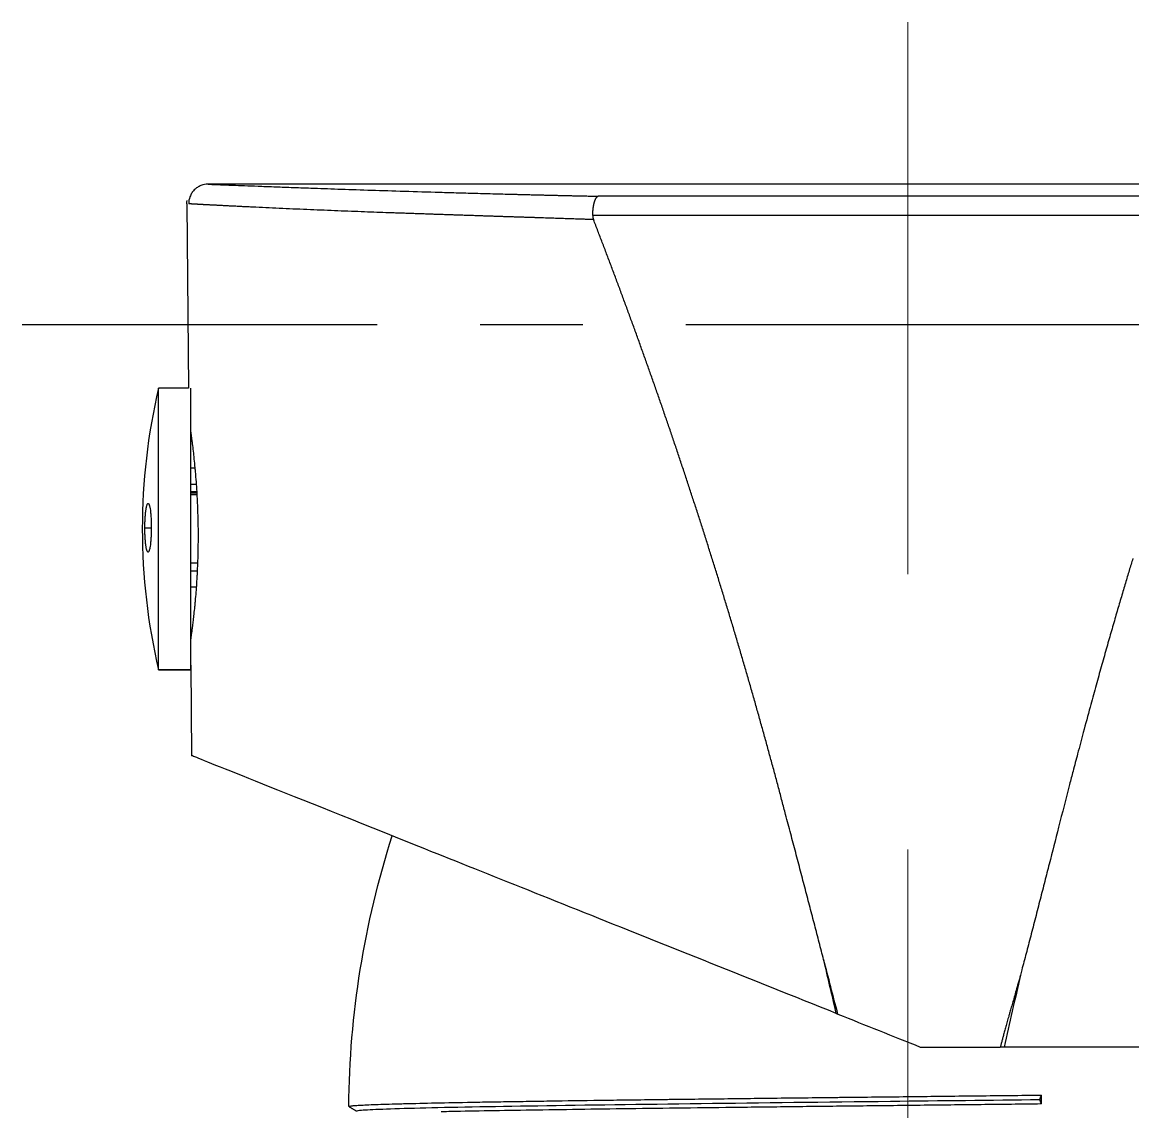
# Model space of a CAD drawing. Extents: x 10319 to 11160, y -16029 to -15435.
# Drawn here: x 10456.67 to 10490.97, y -15639.29 to -15605.64 of the extents above; entities that cross this region are included whole.
import ezdxf

# ---------------------------------------------------------------- set-up
doc = ezdxf.new("R2010")
doc.units = 0
doc.header["$MEASUREMENT"] = 0
doc.linetypes.add('CENTER', pattern=[47.5, 22, -8.5, 8.5, -8.5])
doc.linetypes.add('CENTER2', pattern=[28.575, 19.05, -3.175, 3.175, -3.175])
doc.layers.get('0').update_dxf_attribs({"linetype": 'CONTINUOUS'})
doc.layers.add('CENTER', color=1, linetype='CENTER2')

msp = doc.modelspace()

# ---------------------------------------------------------------- linework, layer by layer
at = {"lineweight": -3}
for p, q in [((10506.456, -15610.637), (10462.355, -15610.637)), ((10494.368, -15611.011), (10474.463, -15611.011)), ((10461.761, -15611.242), (10461.81, -15616.937)), ((10460.883, -15625.636), (10460.883, -15616.937)), ((10461.81, -15616.937), (10460.883, -15616.937)), ((10461.883, -15625.636), (10461.883, -15616.937)), ((10462.006, -15619.414), (10461.883, -15619.414)), ((10461.883, -15619.903), (10462.041, -15619.903)), ((10462.057, -15620.143), (10461.883, -15620.143)), ((10462.059, -15620.162), (10461.883, -15620.162)), ((10462.062, -15620.212), (10461.883, -15620.212)), ((10462.063, -15620.231), (10461.883, -15620.231)), ((10460.649, -15621.26), (10460.463, -15621.26)), ((10462.082, -15622.342), (10461.883, -15622.342)), ((10461.883, -15622.584), (10462.075, -15622.584)), ((10461.883, -15623.076), (10462.044, -15623.076)), ((10461.883, -15625.493), (10461.907, -15628.287)), ((10461.883, -15625.636), (10460.883, -15625.636)), ((10460.883, -15625.637), (10461.883, -15625.637)), ((10466.762, -15639.126), (10466.758, -15639.122))]:
    msp.add_line(p, q, dxfattribs=at)
at = {"lineweight": -3, "extrusion": (0, 0, -1)}
msp.add_arc((-10495.114, -15639.387), 28.357, 0.5348, 17.7026, dxfattribs=at)
at = {"lineweight": -3}
for centre, major_axis, ratio, start_param, end_param in [((10479.553, -15621.287), (19.17, 0), 0.999887, 2.912682, 3.141593), ((10479.553, -15621.287), (-19.17, 0), 0.999887, 0, 0.228911), ((10308.842, -15675.849), (43.598, -172.789), 0.99574, 1.54879, 1.558383), ((10482.137, -15639.387), (0, -28.357), 0.212007, 1.582827, 1.592527)]:
    msp.add_ellipse(centre, major_axis=major_axis, ratio=ratio, start_param=start_param, end_param=end_param, dxfattribs=at)
for points, knots in [([(10462.42, -15610.639), (10462.34, -15610.639), (10462.225, -15610.66), (10462.083, -15610.734), (10461.985, -15610.814), (10461.907, -15610.912), (10461.835, -15611.056), (10461.815, -15611.171), (10461.816, -15611.25)], [0, 0, 0, 0, 0.239274, 0.368404, 0.500176, 0.631917, 0.760967, 1, 1, 1, 1]), ([(10462.414, -15610.639), (10462.415, -15610.639), (10462.417, -15610.639), (10462.421, -15610.639), (10462.427, -15610.639), (10462.432, -15610.64), (10462.438, -15610.64), (10462.444, -15610.64), (10462.45, -15610.64), (10462.457, -15610.641), (10462.463, -15610.641), (10462.47, -15610.641), (10462.477, -15610.642), (10462.485, -15610.642), (10462.492, -15610.642), (10462.5, -15610.642), (10462.508, -15610.643), (10462.516, -15610.643), (10462.525, -15610.643), (10462.534, -15610.644), (10462.543, -15610.644), (10462.552, -15610.645), (10462.561, -15610.645), (10462.571, -15610.645), (10462.581, -15610.646), (10462.591, -15610.646), (10462.601, -15610.647), (10462.611, -15610.647), (10462.622, -15610.647), (10462.633, -15610.648), (10462.644, -15610.648), (10462.656, -15610.649), (10462.668, -15610.649), (10462.679, -15610.65), (10462.692, -15610.65), (10462.704, -15610.651), (10462.716, -15610.651), (10462.729, -15610.652), (10462.742, -15610.652), (10462.755, -15610.653), (10462.769, -15610.653), (10462.783, -15610.654), (10462.797, -15610.654), (10462.811, -15610.655), (10462.825, -15610.655), (10462.84, -15610.656), (10462.855, -15610.657), (10462.87, -15610.657), (10462.885, -15610.658), (10462.9, -15610.658), (10462.916, -15610.659), (10462.932, -15610.66), (10462.948, -15610.66), (10462.965, -15610.661), (10462.981, -15610.662), (10462.998, -15610.662), (10463.015, -15610.663), (10463.033, -15610.664), (10463.05, -15610.664), (10463.068, -15610.665), (10463.086, -15610.666), (10463.104, -15610.666), (10463.123, -15610.667), (10463.141, -15610.668), (10463.16, -15610.669), (10463.281, -15610.673), (10463.527, -15610.683), (10463.948, -15610.699), (10464.43, -15610.717), (10464.975, -15610.737), (10465.63, -15610.761), (10466.41, -15610.788), (10467.331, -15610.819), (10468.335, -15610.851), (10469.24, -15610.878), (10470.002, -15610.9), (10470.594, -15610.917), (10471.201, -15610.933), (10471.657, -15610.945), (10471.95, -15610.952), (10472.074, -15610.956), (10472.198, -15610.959), (10472.324, -15610.962), (10472.45, -15610.965), (10472.578, -15610.968), (10472.706, -15610.971), (10472.835, -15610.974), (10472.966, -15610.977), (10473.097, -15610.98), (10473.229, -15610.984), (10473.362, -15610.987), (10473.497, -15610.99), (10473.632, -15610.993), (10473.768, -15610.996), (10473.905, -15610.999), (10474.043, -15611.002), (10474.182, -15611.005), (10474.322, -15611.008), (10474.416, -15611.01), (10474.463, -15611.011)], [0, 0, 0, 0, 0.001408, 0.004546, 0.007685, 0.010822, 0.013959, 0.017096, 0.020232, 0.023367, 0.026502, 0.029636, 0.03277, 0.035903, 0.039036, 0.042169, 0.045301, 0.048433, 0.051565, 0.054697, 0.057828, 0.060959, 0.06409, 0.06722, 0.070351, 0.073482, 0.076612, 0.079742, 0.082873, 0.086003, 0.089134, 0.092264, 0.095395, 0.098526, 0.101657, 0.104788, 0.10792, 0.111051, 0.114183, 0.117315, 0.120448, 0.123581, 0.126714, 0.129848, 0.132982, 0.136117, 0.139252, 0.142388, 0.145524, 0.148661, 0.151798, 0.154936, 0.158075, 0.161215, 0.164355, 0.167496, 0.170638, 0.17378, 0.176924, 0.180068, 0.183213, 0.186359, 0.189506, 0.192654, 0.195803, 0.198953, 0.252449, 0.305767, 0.359046, 0.412424, 0.466041, 0.532935, 0.599519, 0.666065, 0.732841, 0.766488, 0.800028, 0.833493, 0.866919, 0.873391, 0.87988, 0.886388, 0.892913, 0.899457, 0.90602, 0.912602, 0.919202, 0.925823, 0.932463, 0.939123, 0.945803, 0.952504, 0.959225, 0.965967, 0.97273, 0.979515, 0.986322, 0.99315, 1, 1, 1, 1]), ([(10474.293, -15611.61), (10474.293, -15611.606), (10474.293, -15611.598), (10474.293, -15611.586), (10474.294, -15611.574), (10474.294, -15611.562), (10474.294, -15611.549), (10474.295, -15611.537), (10474.295, -15611.525), (10474.296, -15611.512), (10474.297, -15611.5), (10474.298, -15611.488), (10474.299, -15611.475), (10474.299, -15611.463), (10474.301, -15611.45), (10474.302, -15611.438), (10474.303, -15611.426), (10474.304, -15611.413), (10474.306, -15611.401), (10474.307, -15611.389), (10474.309, -15611.376), (10474.31, -15611.364), (10474.312, -15611.352), (10474.314, -15611.34), (10474.316, -15611.329), (10474.318, -15611.317), (10474.32, -15611.305), (10474.322, -15611.294), (10474.324, -15611.282), (10474.326, -15611.271), (10474.329, -15611.26), (10474.331, -15611.249), (10474.333, -15611.239), (10474.336, -15611.228), (10474.339, -15611.218), (10474.341, -15611.208), (10474.344, -15611.198), (10474.347, -15611.188), (10474.35, -15611.177), (10474.353, -15611.167), (10474.357, -15611.156), (10474.361, -15611.145), (10474.365, -15611.134), (10474.369, -15611.124), (10474.373, -15611.113), (10474.378, -15611.102), (10474.383, -15611.092), (10474.388, -15611.082), (10474.394, -15611.073), (10474.399, -15611.064), (10474.405, -15611.055), (10474.411, -15611.047), (10474.418, -15611.04), (10474.424, -15611.033), (10474.43, -15611.027), (10474.437, -15611.022), (10474.444, -15611.018), (10474.45, -15611.015), (10474.457, -15611.012), (10474.461, -15611.012), (10474.463, -15611.011)], [0, 0, 0, 0, 0.012764, 0.025613, 0.038546, 0.051561, 0.064659, 0.077839, 0.091102, 0.104447, 0.117876, 0.13139, 0.144988, 0.158669, 0.172428, 0.186262, 0.200166, 0.214137, 0.22817, 0.242262, 0.256408, 0.270605, 0.284848, 0.299135, 0.313462, 0.327825, 0.342221, 0.356647, 0.371101, 0.385579, 0.400079, 0.4146, 0.429139, 0.443696, 0.458268, 0.472854, 0.487452, 0.50302, 0.51932, 0.536344, 0.554085, 0.572531, 0.591669, 0.611483, 0.631954, 0.653061, 0.67478, 0.697081, 0.719933, 0.743303, 0.767167, 0.791509, 0.816307, 0.841538, 0.867172, 0.893176, 0.919511, 0.946129, 0.972979, 1, 1, 1, 1]), ([(10474.316, -15611.733), (10474.294, -15611.733), (10474.249, -15611.731), (10474.181, -15611.729), (10474.11, -15611.727), (10474.036, -15611.724), (10473.959, -15611.722), (10473.879, -15611.719), (10473.797, -15611.716), (10473.712, -15611.713), (10473.624, -15611.711), (10473.534, -15611.708), (10473.441, -15611.705), (10473.345, -15611.701), (10473.247, -15611.698), (10473.146, -15611.695), (10473.043, -15611.691), (10472.937, -15611.688), (10472.829, -15611.684), (10472.718, -15611.681), (10472.605, -15611.677), (10472.49, -15611.673), (10472.372, -15611.669), (10472.252, -15611.665), (10472.129, -15611.661), (10472.005, -15611.657), (10471.878, -15611.653), (10471.749, -15611.649), (10471.618, -15611.645), (10471.485, -15611.64), (10471.35, -15611.636), (10471.213, -15611.631), (10471.074, -15611.627), (10470.934, -15611.622), (10470.791, -15611.617), (10470.647, -15611.612), (10470.501, -15611.607), (10470.354, -15611.603), (10470.205, -15611.598), (10470.054, -15611.593), (10469.902, -15611.587), (10469.749, -15611.582), (10469.594, -15611.577), (10469.439, -15611.572), (10469.282, -15611.566), (10469.124, -15611.561), (10468.965, -15611.556), (10468.805, -15611.55), (10468.645, -15611.545), (10468.483, -15611.539), (10468.321, -15611.534), (10468.158, -15611.528), (10467.925, -15611.52), (10467.617, -15611.509), (10467.23, -15611.495), (10466.828, -15611.48), (10466.414, -15611.463), (10465.991, -15611.446), (10465.563, -15611.429), (10465.133, -15611.41), (10464.707, -15611.392), (10464.288, -15611.372), (10463.994, -15611.358), (10463.809, -15611.349), (10463.726, -15611.345), (10463.646, -15611.341), (10463.567, -15611.337), (10463.491, -15611.334), (10463.416, -15611.33), (10463.344, -15611.326), (10463.273, -15611.323), (10463.205, -15611.319), (10463.138, -15611.316), (10463.073, -15611.313), (10463.01, -15611.31), (10462.949, -15611.306), (10462.89, -15611.303), (10462.833, -15611.301), (10462.777, -15611.298), (10462.723, -15611.295), (10462.671, -15611.292), (10462.621, -15611.29), (10462.572, -15611.287), (10462.525, -15611.285), (10462.48, -15611.282), (10462.436, -15611.28), (10462.394, -15611.278), (10462.353, -15611.276), (10462.314, -15611.274), (10462.277, -15611.272), (10462.241, -15611.27), (10462.207, -15611.268), (10462.174, -15611.266), (10462.142, -15611.264), (10462.112, -15611.263), (10462.084, -15611.261), (10462.056, -15611.26), (10462.031, -15611.258), (10462.006, -15611.257), (10461.983, -15611.255), (10461.961, -15611.254), (10461.94, -15611.253), (10461.921, -15611.252), (10461.903, -15611.251), (10461.886, -15611.25), (10461.87, -15611.249), (10461.855, -15611.248), (10461.842, -15611.247), (10461.829, -15611.246), (10461.821, -15611.246), (10461.817, -15611.246), (10461.816, -15611.246)], [0, 0, 0, 0, 0.003062, 0.006262, 0.009601, 0.013078, 0.016693, 0.020447, 0.02434, 0.028371, 0.03254, 0.036848, 0.041294, 0.045879, 0.050602, 0.055463, 0.060463, 0.065601, 0.070878, 0.076293, 0.081846, 0.087538, 0.093368, 0.099337, 0.105444, 0.111689, 0.118072, 0.124594, 0.131254, 0.138052, 0.144989, 0.152064, 0.159277, 0.166629, 0.174119, 0.181747, 0.189513, 0.197417, 0.20546, 0.213641, 0.221961, 0.230418, 0.239014, 0.247748, 0.25662, 0.265631, 0.274779, 0.284067, 0.293492, 0.303056, 0.312758, 0.322598, 0.332576, 0.355539, 0.380312, 0.406893, 0.435282, 0.465478, 0.497481, 0.53129, 0.566905, 0.604326, 0.64355, 0.652162, 0.660729, 0.669249, 0.677724, 0.686152, 0.694535, 0.702871, 0.711162, 0.719407, 0.727605, 0.735758, 0.743865, 0.751926, 0.759941, 0.76791, 0.775834, 0.783711, 0.791543, 0.799329, 0.807069, 0.814764, 0.822412, 0.830015, 0.837572, 0.845084, 0.85255, 0.85997, 0.867344, 0.874672, 0.881955, 0.889193, 0.896384, 0.90353, 0.91063, 0.917684, 0.924693, 0.931656, 0.938574, 0.945445, 0.952272, 0.959052, 0.965787, 0.972476, 0.97912, 0.985717, 0.99227, 0.998776, 1, 1, 1, 1]), ([(10474.294, -15611.61), (10474.293, -15611.631), (10474.295, -15611.652), (10474.303, -15611.693), (10474.309, -15611.713), (10474.316, -15611.733)], [0, 0, 0, 0, 0.5, 0.5, 1, 1, 1, 1]), ([(10480.249, -15630.108), (10480.231, -15630.039), (10480.195, -15629.901), (10480.141, -15629.695), (10480.086, -15629.488), (10480.032, -15629.283), (10479.977, -15629.077), (10479.922, -15628.872), (10479.867, -15628.667), (10479.811, -15628.463), (10479.756, -15628.259), (10479.7, -15628.055), (10479.644, -15627.851), (10479.588, -15627.648), (10479.531, -15627.445), (10479.475, -15627.243), (10479.418, -15627.04), (10479.361, -15626.838), (10479.304, -15626.637), (10479.247, -15626.435), (10479.19, -15626.234), (10479.132, -15626.034), (10479.074, -15625.833), (10479.016, -15625.633), (10478.958, -15625.434), (10478.9, -15625.234), (10478.841, -15625.035), (10478.783, -15624.837), (10478.724, -15624.638), (10478.665, -15624.44), (10478.606, -15624.242), (10478.546, -15624.045), (10478.487, -15623.848), (10478.427, -15623.651), (10478.367, -15623.455), (10478.307, -15623.258), (10478.247, -15623.063), (10478.187, -15622.867), (10478.127, -15622.672), (10478.066, -15622.477), (10478.005, -15622.282), (10477.944, -15622.088), (10477.883, -15621.894), (10477.822, -15621.701), (10477.761, -15621.508), (10477.699, -15621.315), (10477.637, -15621.122), (10477.575, -15620.93), (10477.513, -15620.738), (10477.451, -15620.546), (10477.389, -15620.355), (10477.327, -15620.164), (10477.264, -15619.973), (10477.201, -15619.783), (10477.138, -15619.593), (10477.075, -15619.404), (10477.012, -15619.214), (10476.949, -15619.025), (10476.886, -15618.837), (10476.822, -15618.648), (10476.758, -15618.46), (10476.695, -15618.273), (10476.631, -15618.085), (10476.567, -15617.898), (10476.502, -15617.711), (10476.438, -15617.525), (10476.373, -15617.339), (10476.309, -15617.153), (10476.244, -15616.968), (10476.179, -15616.783), (10476.114, -15616.598), (10476.049, -15616.414), (10475.984, -15616.229), (10475.919, -15616.046), (10475.853, -15615.862), (10475.787, -15615.679), (10475.722, -15615.496), (10475.656, -15615.314), (10475.59, -15615.132), (10475.524, -15614.95), (10475.458, -15614.768), (10475.391, -15614.587), (10475.325, -15614.406), (10475.258, -15614.226), (10475.192, -15614.046), (10475.125, -15613.866), (10475.058, -15613.686), (10474.991, -15613.507), (10474.924, -15613.328), (10474.857, -15613.15), (10474.79, -15612.972), (10474.722, -15612.794), (10474.655, -15612.616), (10474.587, -15612.439), (10474.52, -15612.262), (10474.452, -15612.086), (10474.384, -15611.909), (10474.338, -15611.792), (10474.316, -15611.733)], [0, 0, 0, 0, 0.01106, 0.022107, 0.033141, 0.044161, 0.055168, 0.066161, 0.077142, 0.088108, 0.099062, 0.110002, 0.120929, 0.131842, 0.142743, 0.153629, 0.164502, 0.175362, 0.186209, 0.197042, 0.207861, 0.218667, 0.22946, 0.240239, 0.251005, 0.261757, 0.272496, 0.283222, 0.293933, 0.304632, 0.315316, 0.325988, 0.336645, 0.34729, 0.35792, 0.368537, 0.379141, 0.389731, 0.400307, 0.41087, 0.421419, 0.431955, 0.442477, 0.452985, 0.46348, 0.473961, 0.484429, 0.494882, 0.505322, 0.515749, 0.526162, 0.536561, 0.546946, 0.557318, 0.567676, 0.578021, 0.588351, 0.598668, 0.608971, 0.619261, 0.629536, 0.639798, 0.650046, 0.660281, 0.670501, 0.680708, 0.690901, 0.70108, 0.711246, 0.721397, 0.731535, 0.741659, 0.751769, 0.761865, 0.771948, 0.782016, 0.792071, 0.802111, 0.812138, 0.822151, 0.83215, 0.842135, 0.852107, 0.862064, 0.872007, 0.881937, 0.891852, 0.901754, 0.911641, 0.921515, 0.931375, 0.94122, 0.951052, 0.96087, 0.970673, 0.980463, 0.990238, 1, 1, 1, 1]), ([(10461.879, -15618.299), (10461.886, -15618.349), (10461.893, -15618.402), (10461.904, -15618.49), (10461.911, -15618.538), (10461.917, -15618.589), (10461.921, -15618.623), (10461.924, -15618.641), (10461.935, -15618.73), (10461.952, -15618.879), (10461.979, -15619.124), (10461.997, -15619.303), (10462.01, -15619.442), (10462.014, -15619.489), (10462.022, -15619.585), (10462.026, -15619.633), (10462.038, -15619.78), (10462.053, -15619.98), (10462.066, -15620.189), (10462.074, -15620.349), (10462.077, -15620.402), (10462.081, -15620.484), (10462.082, -15620.511), (10462.084, -15620.566), (10462.09, -15620.703), (10462.098, -15620.95), (10462.102, -15621.172), (10462.104, -15621.394), (10462.104, -15621.505), (10462.104, -15621.645), (10462.104, -15621.673), (10462.103, -15621.728), (10462.102, -15621.812), (10462.101, -15621.894), (10462.098, -15622.058), (10462.092, -15622.273), (10462.083, -15622.482), (10462.076, -15622.637), (10462.073, -15622.688), (10462.067, -15622.789), (10462.064, -15622.839), (10462.055, -15622.987), (10462.042, -15623.177), (10462.028, -15623.355), (10462.016, -15623.484), (10462.011, -15623.547), (10462.005, -15623.609), (10462.001, -15623.649), (10461.999, -15623.669), (10461.989, -15623.768), (10461.981, -15623.843), (10461.966, -15623.984), (10461.951, -15624.116), (10461.937, -15624.23), (10461.929, -15624.296), (10461.927, -15624.309), (10461.924, -15624.334), (10461.922, -15624.347), (10461.918, -15624.383), (10461.915, -15624.405), (10461.906, -15624.47), (10461.896, -15624.544), (10461.889, -15624.599), (10461.884, -15624.631), (10461.883, -15624.641), (10461.88, -15624.658), (10461.879, -15624.665), (10461.877, -15624.681), (10461.876, -15624.687), (10461.876, -15624.687)], [0, 0, 0, 0, 0.034606, 0.034606, 0.053171, 0.062454, 0.062454, 0.071736, 0.071736, 0.108867, 0.145997, 0.183128, 0.183128, 0.201693, 0.201693, 0.220258, 0.220258, 0.257389, 0.29452, 0.29452, 0.313085, 0.313085, 0.322367, 0.322367, 0.33165, 0.368781, 0.405911, 0.405911, 0.443042, 0.443042, 0.452324, 0.452324, 0.461607, 0.480172, 0.480172, 0.517303, 0.554433, 0.554433, 0.572999, 0.572999, 0.591564, 0.591564, 0.628695, 0.665825, 0.665825, 0.68439, 0.693673, 0.693673, 0.702956, 0.702956, 0.740086, 0.740086, 0.777217, 0.814347, 0.814347, 0.82363, 0.82363, 0.832913, 0.832913, 0.851478, 0.851478, 0.888608, 0.925739, 0.925739, 0.944304, 0.944304, 0.96287, 0.96287, 1, 1, 1, 1]), ([(10460.463, -15621.26), (10460.463, -15621.211), (10460.464, -15621.162), (10460.466, -15621.089), (10460.466, -15621.065), (10460.468, -15621.03), (10460.468, -15621.018), (10460.469, -15620.994), (10460.47, -15620.983), (10460.473, -15620.926), (10460.476, -15620.882), (10460.481, -15620.831), (10460.481, -15620.82), (10460.483, -15620.8), (10460.484, -15620.791), (10460.487, -15620.762), (10460.49, -15620.743), (10460.496, -15620.691), (10460.501, -15620.659), (10460.508, -15620.624), (10460.51, -15620.617), (10460.512, -15620.605), (10460.517, -15620.586), (10460.524, -15620.559), (10460.53, -15620.542), (10460.534, -15620.531), (10460.536, -15620.528), (10460.539, -15620.521), (10460.541, -15620.518), (10460.549, -15620.505), (10460.555, -15620.5), (10460.565, -15620.499), (10460.568, -15620.5), (10460.573, -15620.503), (10460.574, -15620.504), (10460.577, -15620.507), (10460.579, -15620.509), (10460.587, -15620.52), (10460.593, -15620.533), (10460.601, -15620.556), (10460.602, -15620.561), (10460.605, -15620.571), (10460.606, -15620.576), (10460.611, -15620.593), (10460.614, -15620.605), (10460.622, -15620.645), (10460.627, -15620.675), (10460.634, -15620.727), (10460.636, -15620.745), (10460.64, -15620.782), (10460.644, -15620.821), (10460.647, -15620.862), (10460.65, -15620.905), (10460.652, -15620.928), (10460.655, -15620.996), (10460.657, -15621.042), (10460.659, -15621.114), (10460.66, -15621.139), (10460.66, -15621.188), (10460.66, -15621.213), (10460.66, -15621.238)], [0, 0, 0, 0, 0.0625, 0.0625, 0.09375, 0.09375, 0.109375, 0.109375, 0.125, 0.125, 0.1875, 0.1875, 0.203125, 0.203125, 0.21875, 0.21875, 0.25, 0.25, 0.3125, 0.3125, 0.328125, 0.328125, 0.34375, 0.375, 0.40625, 0.40625, 0.421875, 0.421875, 0.4375, 0.4375, 0.5, 0.5, 0.53125, 0.53125, 0.546875, 0.546875, 0.5625, 0.5625, 0.625, 0.625, 0.640625, 0.640625, 0.65625, 0.65625, 0.6875, 0.6875, 0.75, 0.75, 0.78125, 0.78125, 0.8125, 0.84375, 0.84375, 0.875, 0.875, 0.9375, 0.9375, 0.96875, 0.96875, 1, 1, 1, 1]), ([(10460.66, -15621.238), (10460.66, -15621.288), (10460.66, -15621.337), (10460.658, -15621.409), (10460.657, -15621.433), (10460.656, -15621.469), (10460.655, -15621.48), (10460.654, -15621.504), (10460.653, -15621.516), (10460.65, -15621.573), (10460.647, -15621.616), (10460.643, -15621.668), (10460.642, -15621.678), (10460.64, -15621.698), (10460.639, -15621.708), (10460.636, -15621.737), (10460.634, -15621.755), (10460.627, -15621.808), (10460.622, -15621.839), (10460.615, -15621.874), (10460.614, -15621.881), (10460.611, -15621.894), (10460.607, -15621.912), (10460.599, -15621.939), (10460.593, -15621.956), (10460.589, -15621.967), (10460.587, -15621.971), (10460.584, -15621.977), (10460.582, -15621.98), (10460.574, -15621.993), (10460.568, -15621.998), (10460.558, -15621.999), (10460.555, -15621.999), (10460.55, -15621.996), (10460.549, -15621.994), (10460.545, -15621.991), (10460.544, -15621.989), (10460.536, -15621.978), (10460.53, -15621.965), (10460.522, -15621.942), (10460.521, -15621.938), (10460.518, -15621.928), (10460.517, -15621.922), (10460.512, -15621.905), (10460.51, -15621.893), (10460.502, -15621.854), (10460.497, -15621.823), (10460.49, -15621.772), (10460.487, -15621.754), (10460.483, -15621.716), (10460.48, -15621.678), (10460.476, -15621.636), (10460.473, -15621.593), (10460.472, -15621.571), (10460.468, -15621.503), (10460.466, -15621.456), (10460.464, -15621.384), (10460.464, -15621.36), (10460.463, -15621.31), (10460.463, -15621.285), (10460.463, -15621.26)], [0, 0, 0, 0, 0.0625, 0.0625, 0.09375, 0.09375, 0.109375, 0.109375, 0.125, 0.125, 0.1875, 0.1875, 0.203125, 0.203125, 0.21875, 0.21875, 0.25, 0.25, 0.3125, 0.3125, 0.328125, 0.328125, 0.34375, 0.375, 0.40625, 0.40625, 0.421875, 0.421875, 0.4375, 0.4375, 0.5, 0.5, 0.53125, 0.53125, 0.546875, 0.546875, 0.5625, 0.5625, 0.625, 0.625, 0.640625, 0.640625, 0.65625, 0.65625, 0.6875, 0.6875, 0.75, 0.75, 0.78125, 0.78125, 0.8125, 0.84375, 0.84375, 0.875, 0.875, 0.9375, 0.9375, 0.96875, 0.96875, 1, 1, 1, 1]), ([(10490.97, -15622.203), (10490.952, -15622.263), (10490.915, -15622.385), (10490.859, -15622.571), (10490.801, -15622.764), (10490.741, -15622.964), (10490.68, -15623.17), (10490.617, -15623.384), (10490.552, -15623.604), (10490.485, -15623.832), (10490.417, -15624.066), (10490.348, -15624.307), (10490.276, -15624.555), (10490.203, -15624.81), (10490.129, -15625.072), (10490.053, -15625.341), (10489.976, -15625.617), (10489.897, -15625.899), (10489.817, -15626.189), (10489.735, -15626.486), (10489.609, -15626.947), (10489.452, -15627.53), (10489.277, -15628.191), (10489.136, -15628.727), (10488.939, -15629.483), (10488.693, -15630.439), (10488.485, -15631.259), (10488.388, -15631.639)], [0, 0, 0, 0, 0.019153, 0.039028, 0.059626, 0.080947, 0.10299, 0.125757, 0.149246, 0.173458, 0.198392, 0.224049, 0.25043, 0.277532, 0.305358, 0.333906, 0.363177, 0.393171, 0.423887, 0.455326, 0.487488, 0.570544, 0.640418, 0.697109, 0.740618, 0.879871, 1, 1, 1, 1]), ([(10481.813, -15636.249), (10479.203, -15635.205), (10474.073, -15633.153), (10467.509, -15630.528), (10462.994, -15628.722), (10461.907, -15628.287), (10461.907, -15628.287)], [0, 0, 0, 0, 0.250034, 0.500067, 0.750101, 1, 1, 1, 1]), ([(10481.423, -15634.585), (10481.378, -15634.409), (10481.285, -15634.055), (10481.146, -15633.519), (10481.003, -15632.973), (10480.858, -15632.418), (10480.71, -15631.854), (10480.56, -15631.28), (10480.406, -15630.697), (10480.301, -15630.305), (10480.249, -15630.108)], [0, 0, 0, 0, 0.117598, 0.237295, 0.359099, 0.483017, 0.609058, 0.737229, 0.86754, 1, 1, 1, 1]), ([(10488.388, -15631.639), (10488.366, -15631.727), (10488.32, -15631.906), (10488.251, -15632.175), (10488.181, -15632.449), (10488.11, -15632.727), (10488.037, -15633.009), (10487.964, -15633.295), (10487.891, -15633.579), (10487.818, -15633.859), (10487.747, -15634.131), (10487.677, -15634.395), (10487.609, -15634.652), (10487.564, -15634.82), (10487.542, -15634.903)], [0, 0, 0, 0, 0.081189, 0.16369, 0.247504, 0.33263, 0.41907, 0.506823, 0.59485, 0.680544, 0.763905, 0.844934, 0.923632, 1, 1, 1, 1]), ([(10487.502, -15635.063), (10487.479, -15635.147), (10487.433, -15635.307), (10487.369, -15635.536), (10487.31, -15635.743), (10487.257, -15635.929), (10487.209, -15636.094), (10487.171, -15636.226), (10487.14, -15636.331), (10487.115, -15636.417), (10487.092, -15636.5), (10487.069, -15636.579), (10487.048, -15636.655), (10487.027, -15636.728), (10487.008, -15636.798), (10486.99, -15636.864), (10486.973, -15636.927), (10486.957, -15636.988), (10486.942, -15637.045), (10486.929, -15637.098), (10486.916, -15637.149), (10486.905, -15637.197), (10486.894, -15637.241), (10486.888, -15637.269), (10486.885, -15637.283)], [0, 0, 0, 0, 0.112972, 0.216268, 0.309888, 0.393831, 0.468099, 0.532691, 0.572835, 0.611519, 0.648744, 0.684511, 0.718818, 0.751667, 0.783057, 0.812989, 0.841463, 0.86848, 0.894039, 0.918142, 0.940789, 0.96198, 0.981717, 1, 1, 1, 1]), ([(10487, -15637.287), (10486.962, -15637.287), (10486.923, -15637.287), (10486.881, -15637.287), (10486.878, -15637.287), (10486.875, -15637.287)], [0, 0, 0, 0, 0.925252, 0.925252, 1, 1, 1, 1]), ([(10466.758, -15639.122), (10466.758, -15639.115), (10466.795, -15639.108), (10466.888, -15639.098), (10466.909, -15639.097), (10466.955, -15639.093), (10466.98, -15639.091), (10467.063, -15639.085), (10467.128, -15639.082), (10467.347, -15639.07), (10467.528, -15639.063), (10467.852, -15639.052), (10467.969, -15639.048), (10468.157, -15639.043), (10468.222, -15639.041), (10468.323, -15639.038), (10468.358, -15639.038), (10468.427, -15639.036), (10468.462, -15639.035), (10468.784, -15639.027), (10469.1, -15639.019), (10469.793, -15639.004), (10470.169, -15638.997), (10470.778, -15638.986), (10470.989, -15638.982), (10471.316, -15638.977), (10471.427, -15638.975), (10471.597, -15638.972), (10471.654, -15638.972), (10471.769, -15638.97), (10472.058, -15638.965), (10472.355, -15638.961), (10472.842, -15638.953), (10473.091, -15638.95), (10473.854, -15638.938), (10474.385, -15638.931), (10475.212, -15638.92), (10475.494, -15638.916), (10475.924, -15638.911), (10476.069, -15638.909), (10476.288, -15638.907), (10476.362, -15638.906), (10476.509, -15638.904), (10476.879, -15638.899), (10477.253, -15638.895), (10477.857, -15638.887), (10478.162, -15638.884), (10479.084, -15638.873), (10479.71, -15638.865), (10480.664, -15638.854), (10480.985, -15638.851), (10481.47, -15638.845), (10481.714, -15638.842), (10481.959, -15638.84), (10482.123, -15638.838), (10482.205, -15638.837), (10482.615, -15638.833), (10482.942, -15638.829), (10483.597, -15638.822), (10483.923, -15638.818), (10484.902, -15638.807), (10485.553, -15638.799), (10486.853, -15638.785), (10487.501, -15638.778), (10488.147, -15638.77)], [0, 0, 0, 0, 0.0625, 0.0625, 0.078125, 0.078125, 0.09375, 0.09375, 0.125, 0.125, 0.1875, 0.1875, 0.21875, 0.21875, 0.234375, 0.234375, 0.242187, 0.242187, 0.25, 0.25, 0.3125, 0.3125, 0.375, 0.375, 0.40625, 0.40625, 0.421875, 0.421875, 0.429687, 0.429687, 0.4375, 0.46875, 0.46875, 0.5, 0.5, 0.5625, 0.5625, 0.59375, 0.59375, 0.609375, 0.609375, 0.617187, 0.617187, 0.625, 0.65625, 0.65625, 0.6875, 0.6875, 0.75, 0.75, 0.78125, 0.78125, 0.796875, 0.804688, 0.804688, 0.8125, 0.8125, 0.84375, 0.84375, 0.875, 0.875, 0.9375, 0.9375, 1, 1, 1, 1]), ([(10467.003, -15639.258), (10467.015, -15639.25), (10467.216, -15639.22), (10468.647, -15639.166), (10472.361, -15639.098), (10477.506, -15639.029), (10483.011, -15638.965), (10486.586, -15638.924), (10488.097, -15638.907)], [0, 0, 0, 0, 0.064506, 0.260659, 0.456811, 0.652964, 0.849116, 1, 1, 1, 1]), ([(10488.148, -15639.046), (10487.534, -15639.053), (10486.913, -15639.06), (10485.664, -15639.074), (10485.035, -15639.081), (10483.779, -15639.096), (10483.15, -15639.103), (10481.901, -15639.117), (10481.28, -15639.124), (10480.052, -15639.138), (10479.445, -15639.145), (10478.252, -15639.159), (10477.666, -15639.167), (10476.522, -15639.181), (10475.964, -15639.188), (10474.882, -15639.202), (10474.359, -15639.209), (10473.351, -15639.223), (10472.868, -15639.231), (10471.946, -15639.245), (10471.508, -15639.252), (10470.683, -15639.266), (10470.295, -15639.273), (10469.826, -15639.282), (10469.719, -15639.285), (10469.614, -15639.287)], [0, 0, 0, 0, 0.088458, 0.088458, 0.176917, 0.176917, 0.265375, 0.265375, 0.353834, 0.353834, 0.442292, 0.442292, 0.53075, 0.53075, 0.619209, 0.619209, 0.707667, 0.707667, 0.796126, 0.796126, 0.884584, 0.884584, 0.973042, 0.973042, 1, 1, 1, 1])]:
    msp.add_open_spline(points, degree=3, knots=knots, dxfattribs=at)
for points, degree in [([(10461.761, -15611.242), (10461.761, -15611.211), (10461.763, -15611.179), (10461.768, -15611.147)], 3), ([(10494.537, -15611.61), (10487.787, -15611.61), (10481.038, -15611.61), (10474.293, -15611.61)], 3), ([(10481.864, -15636.27), (10481.716, -15635.708), (10481.571, -15635.146), (10481.427, -15634.584)], 3), ([(10487.504, -15635.064), (10487.332, -15635.804), (10487.164, -15636.545), (10487, -15637.287)], 3), ([(10487.542, -15634.903), (10487.527, -15634.956), (10487.513, -15635.009), (10487.498, -15635.062)], 3), ([(10481.813, -15636.249), (10481.83, -15636.256), (10481.847, -15636.263), (10481.864, -15636.27)], 3), ([(10481.864, -15636.27), (10482.712, -15636.609), (10483.559, -15636.948), (10484.407, -15637.287)], 3), ([(10484.407, -15637.287), (10485.229, -15637.287), (10486.052, -15637.287), (10486.875, -15637.287)], 3), ([(10505.434, -15637.287), (10504.463, -15637.287), (10501.583, -15637.287), (10495.015, -15637.287), (10489.711, -15637.287), (10487, -15637.287)], 3), ([(10488.097, -15638.907), (10488.114, -15638.861), (10488.131, -15638.816), (10488.147, -15638.77)], 3), ([(10488.148, -15639.046), (10488.131, -15639), (10488.114, -15638.953), (10488.097, -15638.907)], 3), ([(10466.774, -15639.133), (10466.996, -15639.262)], 1)]:
    msp.add_open_spline(points, degree=degree, dxfattribs=at)
at = {"layer": 'CENTER', "color": 1, "linetype": 'CENTER', "lineweight": 13}
msp.add_line((10484.021, -15860.187), (10484.021, -15605.637), dxfattribs=at)
at = {"layer": 'CENTER'}
msp.add_line((10581.938, -15614.987), (10456.674, -15614.987), dxfattribs=at)

doc.saveas('drawing.dxf')
